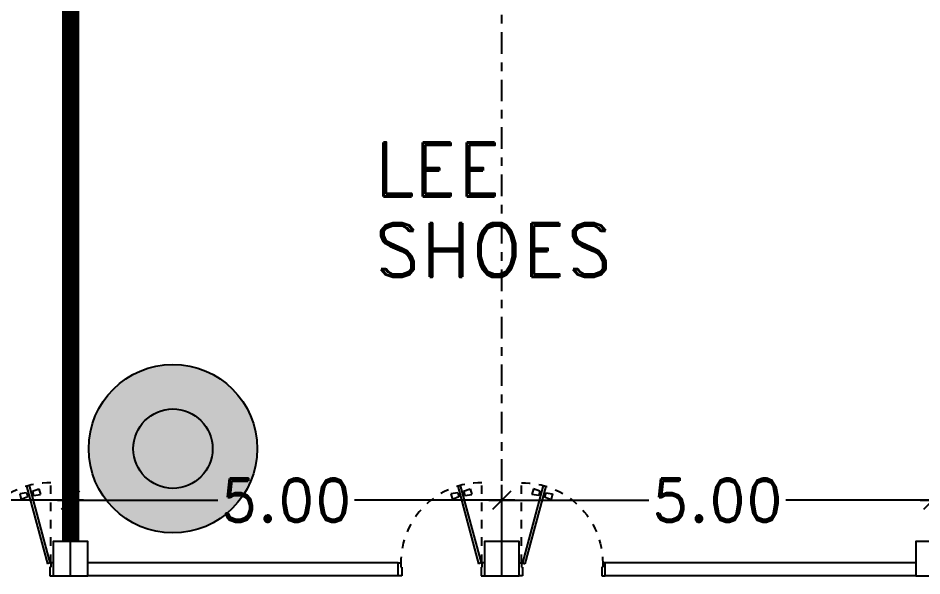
# Model space of a CAD drawing. Header units: millimetres. Extents: x 1590 to 1932, y -48 to 167.
# Drawn here: x 1685.05 to 1695.53, y 103.1 to 109.57 of the extents above; entities that cross this region are included whole.
import ezdxf

# ---------------------------------------------------------------- set-up
doc = ezdxf.new("R2010")
doc.units = ezdxf.units.MM
doc.header["$LTSCALE"] = 0.1
doc.header["$MEASUREMENT"] = 0
doc.header["$PDMODE"] = 35
doc.header["$PDSIZE"] = 0.75
doc.linetypes.add('CENTERX2', pattern=[4, 2.5, -0.5, 0.5, -0.5])
doc.linetypes.add('HIDDEN2', pattern=[0.1875, 0.125, -0.0625])
doc.layers.get('0').update_dxf_attribs({"linetype": 'CONTINUOUS'})
doc.layers.get('DEFPOINTS').update_dxf_attribs({"linetype": 'CONTINUOUS'})
for name, color, linetype in [('CABLEADO', 172, 'CONTINUOUS'), ('CALLES', 3, 'CONTINUOUS'), ('CAMARAS', 253, 'CONTINUOUS'), ('PARED', 4, 'CONTINUOUS'), ('TERRENO', 4, 'CONTINUOUS'), ('TEXT', 3, 'CONTINUOUS')]:
    doc.layers.add(name, color=color, linetype=linetype)
doc.styles.add('ROMAND', font='romand.shx')
doc.dimstyles.new('URBA', dxfattribs={"dimtxt": 20, "dimasz": 0.5, "dimexe": 1.25, "dimexo": 0.63, "dimgap": 0.63, "dimtad": 0, "dimtih": 1, "dimtoh": 1, "dimzin": 1, "dimdsep": 46, "dimtxsty": 'ROMAND', "dimcen": 2.5, "dimclrd": 1, "dimclre": 1, "dimclrt": 3, "dimadec": 0, "dimazin": 0, "dimtfac": 1, "dimtmove": 0, "dimatfit": 3, "dimfxl": 1, "dimtvp": 1, "dimtolj": 1, "dimtzin": 1, "dimarcsym": 0})

# ---------------------------------------------------------------- blocks, each defined once
blk = doc.blocks.new('UTP1$0$DIMBLOCK')
at = {"color": 4}
blk.add_line((-5.25, -5.25), (5.25, 5.25), dxfattribs=at)
at = {"color": 1}
blk.add_line((-7.5, 0), (10.5, 0), dxfattribs=at)
blk = doc.blocks.new('*D212')
at = {"layer": 'CALLES', "color": 1, "linetype": 'Continuous', "transparency": 16777216}
for p, q in [((1680.661, 103.169), (1680.661, 104.162)), ((1685.661, 103.169), (1685.661, 104.162)), ((1680.681, 103.982), (1682.367, 103.982)), ((1685.641, 103.982), (1683.955, 103.982))]:
    blk.add_line(p, q, dxfattribs=at)
at = {"layer": 'DEFPOINTS', "color": 0, "linetype": 'Continuous', "transparency": 16777216}
for p in [(1685.661, 103.982), (1680.661, 103.106), (1685.661, 103.106)]:
    blk.add_point(p, dxfattribs=at)
at = {"layer": 'CALLES', "color": 1, "linetype": 'Continuous', "transparency": 16777216, "xscale": 0.02, "yscale": 0.02, "zscale": 0.02, "rotation": 180}
blk.add_blockref('UTP1$0$DIMBLOCK', (1680.661, 103.982), dxfattribs=at)
at = {"layer": 'CALLES', "color": 1, "linetype": 'Continuous', "transparency": 16777216, "xscale": 0.02, "yscale": 0.02, "zscale": 0.02}
blk.add_blockref('UTP1$0$DIMBLOCK', (1685.661, 103.982), dxfattribs=at)
at = {"layer": 'CALLES', "color": 3, "linetype": 'Continuous', "transparency": 16777216, "insert": (1683.161, 103.982), "char_height": 0.5, "attachment_point": 5, "style": 'ROMAND'}
blk.add_mtext('\\A1;5.00', dxfattribs=at)
blk = doc.blocks.new('*D213')
at = {"layer": 'CALLES', "color": 1, "linetype": 'Continuous', "transparency": 16777216}
for p, q in [((1685.661, 103.169), (1685.661, 104.162)), ((1690.661, 103.169), (1690.661, 104.162)), ((1685.681, 103.982), (1687.367, 103.982)), ((1690.641, 103.982), (1688.955, 103.982))]:
    blk.add_line(p, q, dxfattribs=at)
at = {"layer": 'DEFPOINTS', "color": 0, "linetype": 'Continuous', "transparency": 16777216}
for p in [(1690.661, 103.982), (1685.661, 103.106), (1690.661, 103.106)]:
    blk.add_point(p, dxfattribs=at)
at = {"layer": 'CALLES', "color": 1, "linetype": 'Continuous', "transparency": 16777216, "xscale": 0.02, "yscale": 0.02, "zscale": 0.02, "rotation": 180}
blk.add_blockref('UTP1$0$DIMBLOCK', (1685.661, 103.982), dxfattribs=at)
at = {"layer": 'CALLES', "color": 1, "linetype": 'Continuous', "transparency": 16777216, "xscale": 0.02, "yscale": 0.02, "zscale": 0.02}
blk.add_blockref('UTP1$0$DIMBLOCK', (1690.661, 103.982), dxfattribs=at)
at = {"layer": 'CALLES', "color": 3, "linetype": 'Continuous', "transparency": 16777216, "insert": (1688.161, 103.982), "char_height": 0.5, "attachment_point": 5, "style": 'ROMAND'}
blk.add_mtext('\\A1;5.00', dxfattribs=at)
blk = doc.blocks.new('*D214')
at = {"layer": 'CALLES', "color": 1, "linetype": 'Continuous', "transparency": 16777216}
for p, q in [((1690.661, 103.169), (1690.661, 104.162)), ((1695.661, 103.169), (1695.661, 104.162)), ((1690.681, 103.982), (1692.367, 103.982)), ((1695.641, 103.982), (1693.955, 103.982))]:
    blk.add_line(p, q, dxfattribs=at)
at = {"layer": 'DEFPOINTS', "color": 0, "linetype": 'Continuous', "transparency": 16777216}
for p in [(1695.661, 103.982), (1690.661, 103.106), (1695.661, 103.106)]:
    blk.add_point(p, dxfattribs=at)
at = {"layer": 'CALLES', "color": 1, "linetype": 'Continuous', "transparency": 16777216, "xscale": 0.02, "yscale": 0.02, "zscale": 0.02, "rotation": 180}
blk.add_blockref('UTP1$0$DIMBLOCK', (1690.661, 103.982), dxfattribs=at)
at = {"layer": 'CALLES', "color": 1, "linetype": 'Continuous', "transparency": 16777216, "xscale": 0.02, "yscale": 0.02, "zscale": 0.02}
blk.add_blockref('UTP1$0$DIMBLOCK', (1695.661, 103.982), dxfattribs=at)
at = {"layer": 'CALLES', "color": 3, "linetype": 'Continuous', "transparency": 16777216, "insert": (1693.161, 103.982), "char_height": 0.5, "attachment_point": 5, "style": 'ROMAND'}
blk.add_mtext('\\A1;5.00', dxfattribs=at)
blk = doc.blocks.new('*D215')
at = {"layer": 'CALLES', "color": 1, "linetype": 'Continuous', "transparency": 16777216}
for p, q in [((1695.661, 103.169), (1695.661, 104.162)), ((1700.661, 103.169), (1700.661, 104.162)), ((1695.681, 103.982), (1697.367, 103.982)), ((1700.641, 103.982), (1698.955, 103.982))]:
    blk.add_line(p, q, dxfattribs=at)
at = {"layer": 'DEFPOINTS', "color": 0, "linetype": 'Continuous', "transparency": 16777216}
for p in [(1700.661, 103.982), (1695.661, 103.106), (1700.661, 103.106)]:
    blk.add_point(p, dxfattribs=at)
at = {"layer": 'CALLES', "color": 1, "linetype": 'Continuous', "transparency": 16777216, "xscale": 0.02, "yscale": 0.02, "zscale": 0.02, "rotation": 180}
blk.add_blockref('UTP1$0$DIMBLOCK', (1695.661, 103.982), dxfattribs=at)
at = {"layer": 'CALLES', "color": 1, "linetype": 'Continuous', "transparency": 16777216, "xscale": 0.02, "yscale": 0.02, "zscale": 0.02}
blk.add_blockref('UTP1$0$DIMBLOCK', (1700.661, 103.982), dxfattribs=at)
at = {"layer": 'CALLES', "color": 3, "linetype": 'Continuous', "transparency": 16777216, "insert": (1698.161, 103.982), "char_height": 0.5, "attachment_point": 5, "style": 'ROMAND'}
blk.add_mtext('\\A1;5.00', dxfattribs=at)
blk = doc.blocks.new('P-GIRO-D')
at = {"color": 2}
for p, q in [((-0.281, 1.048), (-0.31, 1.041)), ((-0.281, 1.048), (-0.04, 0.15)), ((-0.31, 0.963), (-0.389, 0.952)), ((-0.389, 0.952), (-0.371, 0.884)), ((-0.31, 1.041), (-0.069, 0.142)), ((-0.31, 0.963), (-0.297, 0.915)), ((-0.288, 0.958), (-0.307, 0.953)), ((-0.239, 0.971), (-0.259, 0.966)), ((-0.242, 0.981), (-0.167, 1.011)), ((-0.242, 0.981), (-0.229, 0.933)), ((-0.229, 0.933), (-0.149, 0.944)), ((-0.167, 1.011), (-0.149, 0.944)), ((-0.297, 0.915), (-0.371, 0.884)), ((-0.28, 0.929), (-0.299, 0.924)), ((-0.232, 0.942), (-0.251, 0.937)), ((-1, 0.15), (-0.97, 0.15)), ((-0.97, 0.15), (-0.97, 0.1)), ((-0.04, 0.15), (-0.069, 0.142)), ((-0.03, 0.15), (-0.03, 0.1)), ((0, 0.15), (-0.03, 0.15)), ((-0.96, 0), (-1, 0)), ((-0.97, 0.1), (-0.96, 0.1)), ((-0.96, 0.1), (-0.96, 0)), ((-0.04, 0.1), (-0.04, 0)), ((-0.03, 0.1), (-0.04, 0.1)), ((-0.04, 0), (0, 0))]:
    blk.add_line(p, q, dxfattribs=at)
at = {"color": 1, "linetype": 'HIDDEN2'}
blk.add_line((-0.03, 0.15), (-0.03, 1.08), dxfattribs=at)
blk.add_arc((-0.04, 0.15), 0.93, 89.3839, 180, dxfattribs=at)
blk = doc.blocks.new('cams')
at = {"layer": 'CAMARAS', "linetype": 'Continuous', "true_color": 0xffffff}
h = blk.add_hatch(color=7, dxfattribs=at)
h.dxf.hatch_style = 1
h.paths.add_polyline_path([(-0.977, 0, 1), (0.977, 0, 1)])
h.paths.add_polyline_path([(0.46, 0, -1), (-0.46, 0, -1)], flags=16)
at = {"layer": 'CAMARAS', "linetype": 'Continuous', "true_color": 0x939598}
h = blk.add_hatch(color=252, dxfattribs=at)
h.dxf.hatch_style = 1
h.paths.add_polyline_path([(-0.46, 0, 1), (0.46, 0, 1)])
at = {"layer": 'CAMARAS', "color": 0, "linetype": 'Continuous'}
for radius in [0.977, 0.977, 0.977, 0.46]:
    blk.add_circle((0, 0), radius, dxfattribs=at)

msp = doc.modelspace()

# ---------------------------------------------------------------- linework, layer by layer
at = {"layer": 'CABLEADO', "linetype": 'Continuous', "const_width": 0.2}
msp.add_lwpolyline([(1675.6608, 117.9543), (1685.6608, 117.9556), (1685.6608, 103.5043)], dxfattribs=at)
at = {"layer": 'CALLES', "color": 4, "linetype": 'Continuous'}
for points in [[(1685.4608, 103.1043), (1685.8608, 103.1043), (1685.8608, 103.5043), (1685.4608, 103.5043)], [(1690.4608, 103.1043), (1690.8608, 103.1043), (1690.8608, 103.5043), (1690.4608, 103.5043)], [(1695.4608, 103.1043), (1695.8608, 103.1043), (1695.8608, 103.5043), (1695.4608, 103.5043)]]:
    msp.add_lwpolyline(points, close=True, dxfattribs=at)
at = {"layer": 'PARED', "color": 8, "linetype": 'CENTERX2'}
for p, q in [((1685.6608, 103.1061), (1685.6608, 118.1061)), ((1690.6608, 103.1061), (1690.6608, 118.1061))]:
    msp.add_line(p, q, dxfattribs=at)
at = {"layer": 'PARED', "color": 3}
for p, q in [((1685.5858, 103.5043), (1685.5858, 117.7043)), ((1685.7358, 103.5043), (1685.7358, 117.7043))]:
    msp.add_line(p, q, dxfattribs=at)
at = {"layer": 'TERRENO', "color": 2, "linetype": 'Continuous'}
for p, q in [((1689.4608, 103.2543), (1685.8608, 103.2543)), ((1695.4608, 103.2543), (1691.8608, 103.2543))]:
    msp.add_line(p, q, dxfattribs=at)
at = {"layer": 'TERRENO', "color": 4, "linetype": 'Continuous'}
for p, q in [((1689.4608, 103.1043), (1689.4608, 103.2561)), ((1691.8608, 103.1043), (1691.8608, 103.2543))]:
    msp.add_line(p, q, dxfattribs=at)
at = {"layer": 'TERRENO', "color": 6, "linetype": 'Continuous'}
for p, q in [((1689.4608, 103.1043), (1685.8608, 103.1043)), ((1695.4608, 103.1043), (1691.8608, 103.1043))]:
    msp.add_line(p, q, dxfattribs=at)

# ---------------------------------------------------------------- block references
at = {"layer": 'CAMARAS', "color": 0, "linetype": 'Continuous'}
msp.add_blockref('cams', (1686.8479, 104.5792), dxfattribs=at)
at = {"layer": 'PARED'}
for p in [(1685.4608, 103.1043), (1690.4608, 103.1043)]:
    msp.add_blockref('P-GIRO-D', p, dxfattribs=at)
at = {"layer": 'PARED', "xscale": -1}
msp.add_blockref('P-GIRO-D', (1690.8608, 103.1043), dxfattribs=at)

# ---------------------------------------------------------------- texts
at = {"layer": 'TEXT', "style": 'ROMAND'}
for s, p in [('LEE', (1689.1838, 107.5041)), ('SHOES', (1689.1838, 106.5696))]:
    msp.add_text(s, height=0.625, dxfattribs=at).set_placement(p)

# ---------------------------------------------------------------- dimensions: what is measured, and where the dimension line sits
at = {"layer": 'CALLES', "color": 2, "linetype": 'Continuous'}
for base, p1, p2, picture, middle in [((1685.6608, 103.9821), (1680.6608, 103.1061), (1685.6608, 103.1061), '*D212', (1683.1608, 103.9821)), ((1690.6608, 103.9821), (1685.6608, 103.1061), (1690.6608, 103.1061), '*D213', (1688.1608, 103.9821)), ((1695.6608, 103.9821), (1690.6608, 103.1061), (1695.6608, 103.1061), '*D214', (1693.1608, 103.9821)), ((1700.6608, 103.9821), (1695.6608, 103.1061), (1700.6608, 103.1061), '*D215', (1698.1608, 103.9821))]:
    dim = msp.add_linear_dim(base=base, p1=p1, p2=p2, dimstyle='URBA', override={"dimtxt": 0.5, "dimasz": 0.02, "dimexe": 0.18, "dimexo": 0.0625, "dimgap": 0.02, "dimzin": 0, "dimblk1": 'UTP1$0$DIMBLOCK', "dimblk2": 'UTP1$0$DIMBLOCK', "dimsah": 1, "dimcen": 0.09, "dimtdec": 4, "dimtofl": 0, "dimtmove": 1, "dimtvp": 0, "dimtzin": 0}, dxfattribs=at)
    dim.commit()
    dim.dimension.update_dxf_attribs({"geometry": picture, "text_midpoint": middle})

doc.saveas('drawing.dxf')
